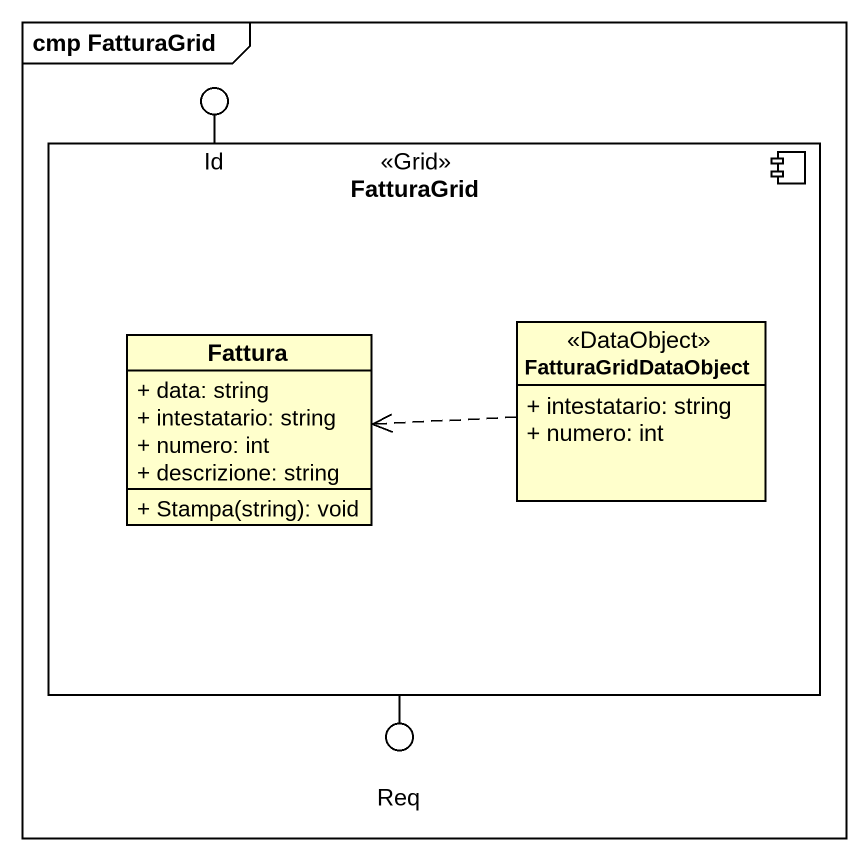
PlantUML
@startuml
mainframe cmp FatturaGrid
allowmixing
hide circle
hide empty members
skinparam classAttributeIconSize 0
() Id
component FatturaGrid <<Grid>> {
  class FatturaGridDataObject <<DataObject>> {
    + intestatario: string
    + numero: int
  }
  class Fattura {
    + data: string
    + intestatario: string
    + numero: int
    + descrizione: string
    + Stampa(string): void
  }
}
() Req
FatturaGrid -up- Id
FatturaGrid -- Req
FatturaGridDataObject .left.> Fattura
@enduml
